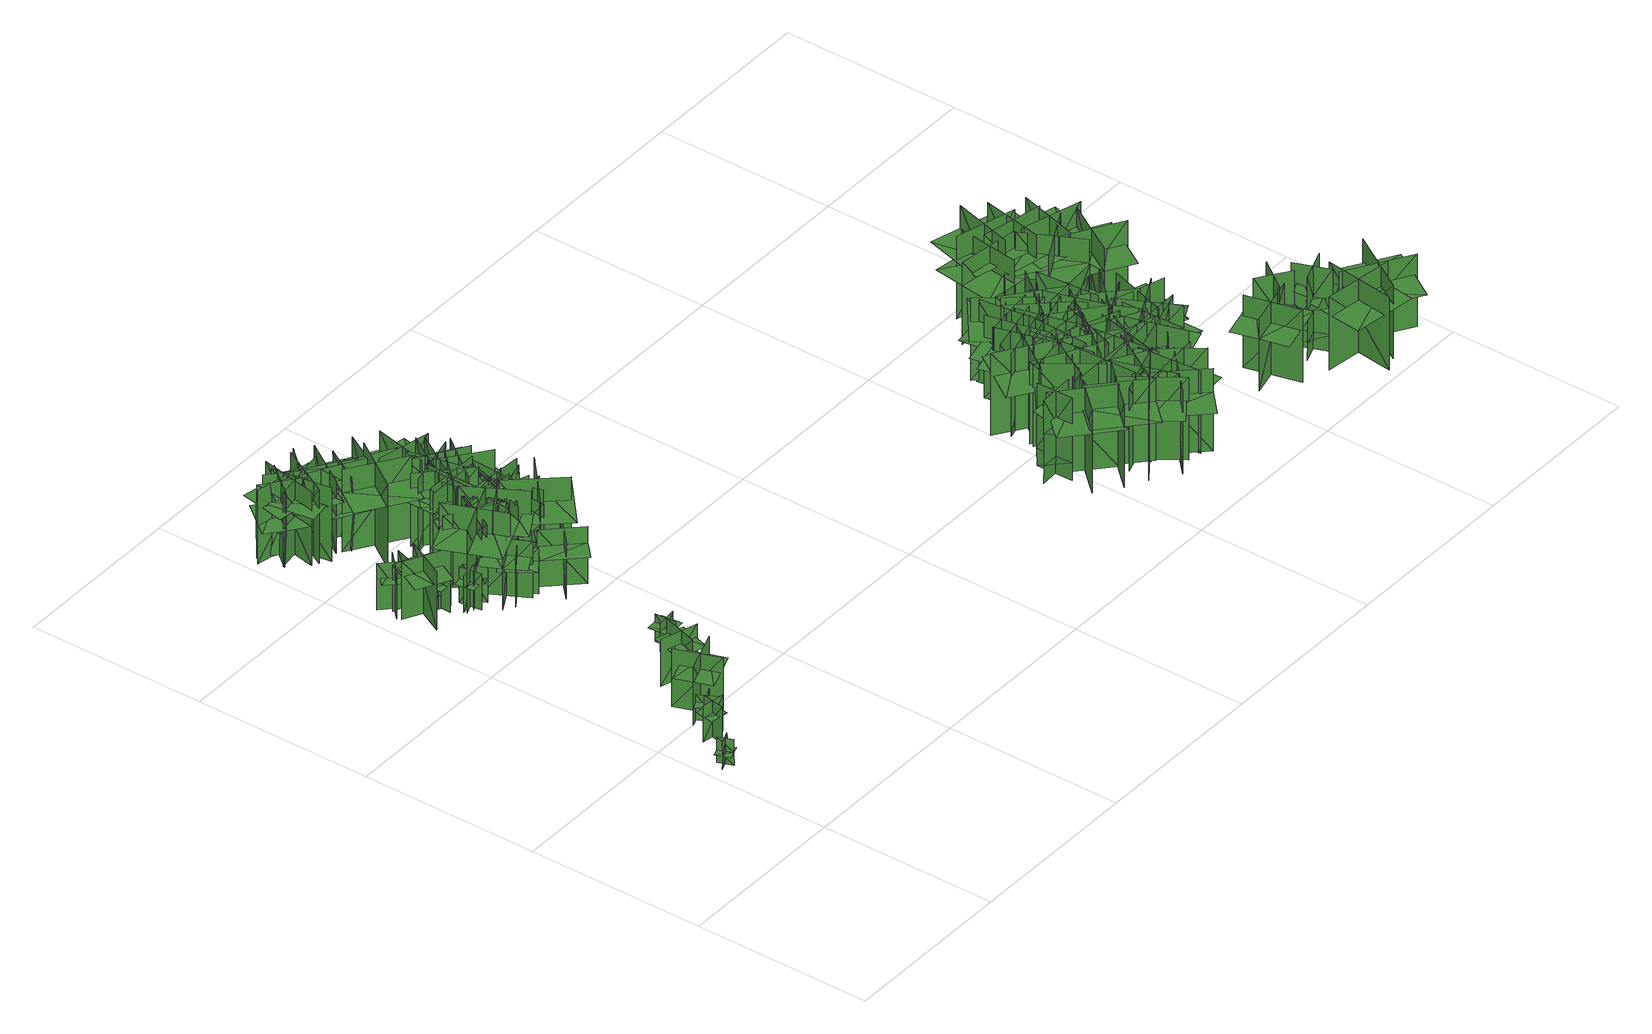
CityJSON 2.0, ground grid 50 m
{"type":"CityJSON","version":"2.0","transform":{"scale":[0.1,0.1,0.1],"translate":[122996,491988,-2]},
"CityObjects":{
"tree1":{"type":"SolitaryVegetationObject","geometry":[{"type":"MultiSurface","lod":"1","boundaries":[[[0,1,2]],[[0,2,3]],[[4,5,6]],[[4,6,7]],[[8,9,5]],[[8,5,4]],[[10,11,1]],[[10,1,0]],[[0,1,12]],[[0,12,13]],[[0,14,15]],[[0,15,1]]]}]},
"tree2":{"type":"SolitaryVegetationObject","geometry":[{"type":"MultiSurface","lod":"1","boundaries":[[[16,17,18]],[[16,18,19]],[[20,21,22]],[[20,22,23]],[[24,25,26]],[[24,26,27]],[[24,27,28]],[[24,28,29]]]}]},
"tree3":{"type":"SolitaryVegetationObject","geometry":[{"type":"MultiSurface","lod":"1","boundaries":[[[30,31,32]],[[30,32,33]],[[34,35,36]],[[34,36,37]],[[38,39,40]],[[38,40,41]],[[38,41,42]],[[38,42,43]]]}]},
"tree4":{"type":"SolitaryVegetationObject","geometry":[{"type":"MultiSurface","lod":"1","boundaries":[[[44,45,46]],[[44,46,47]],[[48,49,50]],[[48,50,51]],[[52,53,54]],[[52,54,55]],[[52,56,57]],[[52,57,53]]]}]},
"tree5":{"type":"SolitaryVegetationObject","geometry":[{"type":"MultiSurface","lod":"1","boundaries":[[[58,59,60]],[[58,60,61]],[[62,63,64]],[[62,64,65]],[[66,67,68]],[[66,68,69]],[[66,70,71]],[[66,71,67]]]}]},
"tree6":{"type":"SolitaryVegetationObject","geometry":[{"type":"MultiSurface","lod":"1","boundaries":[[[72,73,74]],[[72,74,75]],[[76,77,78]],[[76,78,79]],[[80,81,82]],[[80,82,83]],[[80,83,84]],[[80,84,85]]]}]},
"tree7":{"type":"SolitaryVegetationObject","geometry":[{"type":"MultiSurface","lod":"1","boundaries":[[[86,87,88]],[[86,88,89]],[[90,91,92]],[[90,92,93]],[[94,95,96]],[[94,96,97]],[[94,98,99]],[[94,99,95]]]}]},
"tree8":{"type":"SolitaryVegetationObject","geometry":[{"type":"MultiSurface","lod":"1","boundaries":[[[100,101,102]],[[100,102,103]],[[104,105,106]],[[104,106,107]],[[108,109,110]],[[108,110,111]],[[108,111,112]],[[108,112,113]]]}]},
"tree9":{"type":"SolitaryVegetationObject","geometry":[{"type":"MultiSurface","lod":"1","boundaries":[[[114,115,116]],[[114,116,117]],[[118,119,120]],[[118,120,121]],[[122,123,124]],[[122,124,125]],[[122,125,126]],[[122,126,127]]]}]},
"tree10":{"type":"SolitaryVegetationObject","geometry":[{"type":"MultiSurface","lod":"1","boundaries":[[[128,129,130]],[[128,130,131]],[[132,133,134]],[[132,134,135]],[[136,137,138]],[[136,138,139]],[[136,139,140]],[[136,140,141]]]}]},
"tree11":{"type":"SolitaryVegetationObject","geometry":[{"type":"MultiSurface","lod":"1","boundaries":[[[142,143,144]],[[142,144,145]],[[146,147,148]],[[146,148,149]],[[150,151,152]],[[150,152,153]],[[150,153,154]],[[150,154,155]]]}]},
"tree12":{"type":"SolitaryVegetationObject","geometry":[{"type":"MultiSurface","lod":"1","boundaries":[[[156,157,158]],[[156,158,159]],[[160,161,162]],[[160,162,163]],[[164,165,166]],[[164,166,167]],[[164,167,168]],[[164,168,169]]]}]},
"tree13":{"type":"SolitaryVegetationObject","geometry":[{"type":"MultiSurface","lod":"1","boundaries":[[[170,171,172]],[[170,172,173]],[[174,175,176]],[[174,176,177]],[[178,179,175]],[[178,175,174]],[[180,181,171]],[[180,171,170]],[[170,171,182]],[[170,182,183]],[[170,184,185]],[[170,185,171]]]}]},
"tree14":{"type":"SolitaryVegetationObject","geometry":[{"type":"MultiSurface","lod":"1","boundaries":[[[186,187,188]],[[186,188,189]],[[190,191,192]],[[190,192,193]],[[194,195,196]],[[194,196,197]],[[194,198,199]],[[194,199,195]]]}]},
"tree15":{"type":"SolitaryVegetationObject","geometry":[{"type":"MultiSurface","lod":"1","boundaries":[[[200,201,202]],[[200,202,203]],[[204,205,206]],[[204,206,207]],[[208,209,210]],[[208,210,211]],[[208,211,212]],[[208,212,213]]]}]},
"tree16":{"type":"SolitaryVegetationObject","geometry":[{"type":"MultiSurface","lod":"1","boundaries":[[[214,215,216]],[[214,216,217]],[[218,219,220]],[[218,220,221]],[[222,223,224]],[[222,224,225]],[[222,226,227]],[[222,227,223]]]}]},
"tree17":{"type":"SolitaryVegetationObject","geometry":[{"type":"MultiSurface","lod":"1","boundaries":[[[228,229,230]],[[228,230,231]],[[232,233,234]],[[232,234,235]],[[236,237,238]],[[236,238,239]],[[236,239,240]],[[236,240,241]]]}]},
"tree18":{"type":"SolitaryVegetationObject","geometry":[{"type":"MultiSurface","lod":"1","boundaries":[[[242,243,244]],[[242,244,245]],[[246,247,248]],[[246,248,249]],[[250,251,252]],[[250,252,253]],[[250,253,254]],[[250,254,255]]]}]},
"tree19":{"type":"SolitaryVegetationObject","geometry":[{"type":"MultiSurface","lod":"1","boundaries":[[[256,257,258]],[[256,258,259]],[[260,261,262]],[[260,262,263]],[[264,265,266]],[[264,266,267]],[[264,268,269]],[[264,269,265]]]}]},
"tree20":{"type":"SolitaryVegetationObject","geometry":[{"type":"MultiSurface","lod":"1","boundaries":[[[270,271,272]],[[270,272,273]],[[274,275,276]],[[274,276,277]],[[278,279,280]],[[278,280,281]],[[278,282,283]],[[278,283,279]]]}]},
"tree21":{"type":"SolitaryVegetationObject","geometry":[{"type":"MultiSurface","lod":"1","boundaries":[[[284,285,286]],[[284,286,287]],[[288,289,290]],[[288,290,291]],[[292,293,294]],[[292,294,295]],[[292,296,297]],[[292,297,293]]]}]},
"tree22":{"type":"SolitaryVegetationObject","geometry":[{"type":"MultiSurface","lod":"1","boundaries":[[[298,299,300]],[[298,300,301]],[[302,303,304]],[[302,304,305]],[[306,307,308]],[[306,308,309]],[[306,310,311]],[[306,311,307]]]}]},
"tree23":{"type":"SolitaryVegetationObject","geometry":[{"type":"MultiSurface","lod":"1","boundaries":[[[312,313,314]],[[312,314,315]],[[316,317,318]],[[316,318,319]],[[320,321,322]],[[320,322,323]],[[320,323,324]],[[320,324,325]]]}]},
"tree24":{"type":"SolitaryVegetationObject","geometry":[{"type":"MultiSurface","lod":"1","boundaries":[[[326,327,328]],[[326,328,329]],[[330,331,332]],[[330,332,333]],[[334,335,331]],[[334,331,330]],[[336,337,327]],[[336,327,326]],[[326,327,338]],[[326,338,339]],[[326,340,341]],[[326,341,327]]]}]},
"tree25":{"type":"SolitaryVegetationObject","geometry":[{"type":"MultiSurface","lod":"1","boundaries":[[[342,343,344]],[[342,344,345]],[[346,347,348]],[[346,348,349]],[[350,351,352]],[[350,352,353]],[[350,354,355]],[[350,355,351]]]}]},
"tree26":{"type":"SolitaryVegetationObject","geometry":[{"type":"MultiSurface","lod":"1","boundaries":[[[356,357,358]],[[356,358,359]],[[360,361,362]],[[360,362,363]],[[364,365,366]],[[364,366,367]],[[364,367,368]],[[364,368,369]]]}]},
"tree27":{"type":"SolitaryVegetationObject","geometry":[{"type":"MultiSurface","lod":"1","boundaries":[[[370,371,372]],[[370,372,373]],[[374,375,376]],[[374,376,377]],[[378,379,380]],[[378,380,381]],[[378,381,382]],[[378,382,383]]]}]},
"tree28":{"type":"SolitaryVegetationObject","geometry":[{"type":"MultiSurface","lod":"1","boundaries":[[[384,385,386]],[[384,386,387]],[[388,389,390]],[[388,390,391]],[[392,393,394]],[[392,394,395]],[[392,395,396]],[[392,396,397]]]}]},
"tree29":{"type":"SolitaryVegetationObject","geometry":[{"type":"MultiSurface","lod":"1","boundaries":[[[398,399,400]],[[398,400,401]],[[402,403,404]],[[402,404,405]],[[406,407,408]],[[406,408,409]],[[406,410,411]],[[406,411,407]]]}]},
"tree30":{"type":"SolitaryVegetationObject","geometry":[{"type":"MultiSurface","lod":"1","boundaries":[[[412,413,414]],[[412,414,415]],[[416,417,418]],[[416,418,419]],[[420,421,422]],[[420,422,423]],[[420,424,425]],[[420,425,421]]]}]},
"tree31":{"type":"SolitaryVegetationObject","geometry":[{"type":"MultiSurface","lod":"1","boundaries":[[[426,427,428]],[[426,428,429]],[[430,431,432]],[[430,432,433]],[[434,435,436]],[[434,436,437]],[[434,437,438]],[[434,438,439]]]}]},
"tree32":{"type":"SolitaryVegetationObject","geometry":[{"type":"MultiSurface","lod":"1","boundaries":[[[440,441,442]],[[440,442,443]],[[444,445,446]],[[444,446,447]],[[448,449,450]],[[448,450,451]],[[448,452,453]],[[448,453,449]]]}]},
"tree33":{"type":"SolitaryVegetationObject","geometry":[{"type":"MultiSurface","lod":"1","boundaries":[[[454,455,456]],[[454,456,457]],[[458,459,460]],[[458,460,461]],[[462,463,464]],[[462,464,465]],[[462,466,467]],[[462,467,463]]]}]},
"tree34":{"type":"SolitaryVegetationObject","geometry":[{"type":"MultiSurface","lod":"1","boundaries":[[[468,469,470]],[[468,470,471]],[[472,473,474]],[[472,474,475]],[[476,477,478]],[[476,478,479]],[[476,479,480]],[[476,480,481]]]}]},
"tree35":{"type":"SolitaryVegetationObject","geometry":[{"type":"MultiSurface","lod":"1","boundaries":[[[482,483,484]],[[482,484,485]],[[486,487,488]],[[486,488,489]],[[490,491,492]],[[490,492,493]],[[490,494,495]],[[490,495,491]]]}]},
"tree36":{"type":"SolitaryVegetationObject","geometry":[{"type":"MultiSurface","lod":"1","boundaries":[[[496,497,498]],[[496,498,499]],[[500,501,502]],[[500,502,503]],[[504,505,506]],[[504,506,507]],[[504,507,508]],[[504,508,509]]]}]},
"tree37":{"type":"SolitaryVegetationObject","geometry":[{"type":"MultiSurface","lod":"1","boundaries":[[[510,511,512]],[[510,512,513]],[[514,515,516]],[[514,516,517]],[[518,519,520]],[[518,520,521]],[[518,522,523]],[[518,523,519]]]}]},
"tree38":{"type":"SolitaryVegetationObject","geometry":[{"type":"MultiSurface","lod":"1","boundaries":[[[524,525,526]],[[524,526,527]],[[528,529,530]],[[528,530,531]],[[532,533,534]],[[532,534,535]],[[532,536,537]],[[532,537,533]]]}]},
"tree39":{"type":"SolitaryVegetationObject","geometry":[{"type":"MultiSurface","lod":"1","boundaries":[[[538,539,540]],[[538,540,541]],[[542,543,544]],[[542,544,545]],[[546,547,548]],[[546,548,549]],[[546,549,550]],[[546,550,551]]]}]},
"tree40":{"type":"SolitaryVegetationObject","geometry":[{"type":"MultiSurface","lod":"1","boundaries":[[[552,553,554]],[[552,554,555]],[[556,557,558]],[[556,558,559]],[[560,561,562]],[[560,562,563]],[[560,564,565]],[[560,565,561]]]}]},
"tree41":{"type":"SolitaryVegetationObject","geometry":[{"type":"MultiSurface","lod":"1","boundaries":[[[566,567,568]],[[566,568,569]],[[570,571,572]],[[570,572,573]],[[574,575,576]],[[574,576,577]],[[574,577,578]],[[574,578,579]]]}]},
"tree42":{"type":"SolitaryVegetationObject","geometry":[{"type":"MultiSurface","lod":"1","boundaries":[[[580,581,582]],[[580,582,583]],[[584,585,586]],[[584,586,587]],[[588,589,590]],[[588,590,591]],[[588,592,593]],[[588,593,589]]]}]},
"tree43":{"type":"SolitaryVegetationObject","geometry":[{"type":"MultiSurface","lod":"1","boundaries":[[[594,595,596]],[[594,596,597]],[[598,599,600]],[[598,600,601]],[[602,603,604]],[[602,604,605]],[[602,606,607]],[[602,607,603]]]}]},
"tree44":{"type":"SolitaryVegetationObject","geometry":[{"type":"MultiSurface","lod":"1","boundaries":[[[608,609,610]],[[608,610,611]],[[612,613,614]],[[612,614,615]],[[616,617,618]],[[616,618,619]],[[616,619,620]],[[616,620,621]]]}]},
"tree45":{"type":"SolitaryVegetationObject","geometry":[{"type":"MultiSurface","lod":"1","boundaries":[[[622,623,624]],[[622,624,625]],[[626,627,628]],[[626,628,629]],[[630,631,632]],[[630,632,633]],[[630,634,635]],[[630,635,631]]]}]},
"tree46":{"type":"SolitaryVegetationObject","geometry":[{"type":"MultiSurface","lod":"1","boundaries":[[[636,637,638]],[[636,638,639]],[[640,641,642]],[[640,642,643]],[[644,645,641]],[[644,641,640]],[[646,647,637]],[[646,637,636]],[[648,649,650]],[[648,650,651]],[[652,653,654]],[[652,654,655]]]}]},
"tree47":{"type":"SolitaryVegetationObject","geometry":[{"type":"MultiSurface","lod":"1","boundaries":[[[656,657,658]],[[656,658,659]],[[660,661,662]],[[660,662,663]],[[664,665,666]],[[664,666,667]],[[664,667,668]],[[664,668,669]]]}]},
"tree48":{"type":"SolitaryVegetationObject","geometry":[{"type":"MultiSurface","lod":"1","boundaries":[[[670,671,672]],[[670,672,673]],[[674,675,676]],[[674,676,677]],[[678,679,680]],[[678,680,681]],[[678,681,682]],[[678,682,683]]]}]},
"tree49":{"type":"SolitaryVegetationObject","geometry":[{"type":"MultiSurface","lod":"1","boundaries":[[[684,685,686]],[[684,686,687]],[[688,689,690]],[[688,690,691]],[[692,693,694]],[[692,694,695]],[[692,695,696]],[[692,696,697]]]}]},
"tree50":{"type":"SolitaryVegetationObject","geometry":[{"type":"MultiSurface","lod":"1","boundaries":[[[698,699,700]],[[698,700,701]],[[702,703,704]],[[702,704,705]],[[706,707,708]],[[706,708,709]],[[706,709,710]],[[706,710,711]]]}]},
"tree51":{"type":"SolitaryVegetationObject","geometry":[{"type":"MultiSurface","lod":"1","boundaries":[[[712,713,714]],[[712,714,715]],[[716,717,718]],[[716,718,719]],[[720,721,722]],[[720,722,723]],[[720,723,724]],[[720,724,725]]]}]},
"tree52":{"type":"SolitaryVegetationObject","geometry":[{"type":"MultiSurface","lod":"1","boundaries":[[[726,727,728]],[[726,728,729]],[[730,731,732]],[[730,732,733]],[[734,735,736]],[[734,736,737]],[[734,737,738]],[[734,738,739]]]}]},
"tree53":{"type":"SolitaryVegetationObject","geometry":[{"type":"MultiSurface","lod":"1","boundaries":[[[740,741,742]],[[740,742,743]],[[744,745,746]],[[744,746,747]],[[748,749,750]],[[748,750,751]],[[748,751,752]],[[748,752,753]]]}]},
"tree54":{"type":"SolitaryVegetationObject","geometry":[{"type":"MultiSurface","lod":"1","boundaries":[[[754,755,756]],[[754,756,757]],[[758,759,760]],[[758,760,761]],[[762,763,764]],[[762,764,765]],[[762,765,766]],[[762,766,767]]]}]},
"tree55":{"type":"SolitaryVegetationObject","geometry":[{"type":"MultiSurface","lod":"1","boundaries":[[[768,769,770]],[[768,770,771]],[[772,773,774]],[[772,774,775]],[[776,777,778]],[[776,778,779]],[[776,779,780]],[[776,780,781]]]}]},
"tree56":{"type":"SolitaryVegetationObject","geometry":[{"type":"MultiSurface","lod":"1","boundaries":[[[782,783,784]],[[782,784,785]],[[786,787,788]],[[786,788,789]],[[790,791,792]],[[790,792,793]],[[790,793,794]],[[790,794,795]]]}]},
"tree57":{"type":"SolitaryVegetationObject","geometry":[{"type":"MultiSurface","lod":"1","boundaries":[[[796,797,798]],[[796,798,799]],[[800,801,802]],[[800,802,803]],[[804,805,806]],[[804,806,807]],[[804,807,808]],[[804,808,809]]]}]},
"tree58":{"type":"SolitaryVegetationObject","geometry":[{"type":"MultiSurface","lod":"1","boundaries":[[[810,811,812]],[[810,812,813]],[[814,815,816]],[[814,816,817]],[[818,819,820]],[[818,820,821]],[[818,821,822]],[[818,822,823]]]}]},
"tree59":{"type":"SolitaryVegetationObject","geometry":[{"type":"MultiSurface","lod":"1","boundaries":[[[824,825,826]],[[824,826,827]],[[828,829,830]],[[828,830,831]],[[832,833,834]],[[832,834,835]],[[832,835,836]],[[832,836,837]]]}]},
"tree60":{"type":"SolitaryVegetationObject","geometry":[{"type":"MultiSurface","lod":"1","boundaries":[[[838,839,840]],[[838,840,841]],[[842,843,844]],[[842,844,845]],[[846,847,848]],[[846,848,849]],[[846,849,850]],[[846,850,851]]]}]},
"tree61":{"type":"SolitaryVegetationObject","geometry":[{"type":"MultiSurface","lod":"1","boundaries":[[[852,853,854]],[[852,854,855]],[[856,857,858]],[[856,858,859]],[[860,861,862]],[[860,862,863]],[[860,863,864]],[[860,864,865]]]}]},
"tree62":{"type":"SolitaryVegetationObject","geometry":[{"type":"MultiSurface","lod":"1","boundaries":[[[866,867,868]],[[866,868,869]],[[870,871,872]],[[870,872,873]],[[874,875,876]],[[874,876,877]],[[874,877,878]],[[874,878,879]]]}]},
"tree63":{"type":"SolitaryVegetationObject","geometry":[{"type":"MultiSurface","lod":"1","boundaries":[[[880,881,882]],[[880,882,883]],[[884,885,886]],[[884,886,887]],[[888,889,890]],[[888,890,891]],[[888,891,892]],[[888,892,893]]]}]},
"tree64":{"type":"SolitaryVegetationObject","geometry":[{"type":"MultiSurface","lod":"1","boundaries":[[[894,895,896]],[[894,896,897]],[[898,899,900]],[[898,900,901]],[[902,903,904]],[[902,904,905]],[[902,905,906]],[[902,906,907]]]}]},
"tree65":{"type":"SolitaryVegetationObject","geometry":[{"type":"MultiSurface","lod":"1","boundaries":[[[908,909,910]],[[908,910,911]],[[912,913,914]],[[912,914,915]],[[916,917,918]],[[916,918,919]],[[916,919,920]],[[916,920,921]]]}]},
"tree66":{"type":"SolitaryVegetationObject","geometry":[{"type":"MultiSurface","lod":"1","boundaries":[[[922,923,924]],[[922,924,925]],[[926,927,928]],[[926,928,929]],[[930,931,932]],[[930,932,933]],[[930,933,934]],[[930,934,935]]]}]},
"tree67":{"type":"SolitaryVegetationObject","geometry":[{"type":"MultiSurface","lod":"1","boundaries":[[[936,937,938]],[[936,938,939]],[[940,941,942]],[[940,942,943]],[[944,945,946]],[[944,946,947]],[[944,947,948]],[[944,948,949]]]}]},
"tree68":{"type":"SolitaryVegetationObject","geometry":[{"type":"MultiSurface","lod":"1","boundaries":[[[950,951,952]],[[950,952,953]],[[954,955,956]],[[954,956,957]],[[958,959,960]],[[958,960,961]],[[958,961,962]],[[958,962,963]]]}]},
"tree69":{"type":"SolitaryVegetationObject","geometry":[{"type":"MultiSurface","lod":"1","boundaries":[[[964,965,966]],[[964,966,967]],[[968,969,970]],[[968,970,971]],[[972,973,974]],[[972,974,975]],[[972,975,976]],[[972,976,977]]]}]},
"tree70":{"type":"SolitaryVegetationObject","geometry":[{"type":"MultiSurface","lod":"1","boundaries":[[[978,979,980]],[[978,980,981]],[[982,983,984]],[[982,984,985]],[[986,987,988]],[[986,988,989]],[[986,989,990]],[[986,990,991]]]}]},
"tree71":{"type":"SolitaryVegetationObject","geometry":[{"type":"MultiSurface","lod":"1","boundaries":[[[992,993,994]],[[992,994,995]],[[996,997,998]],[[996,998,999]],[[1000,1001,1002]],[[1000,1002,1003]],[[1000,1003,1004]],[[1000,1004,1005]]]}]},
"tree72":{"type":"SolitaryVegetationObject","geometry":[{"type":"MultiSurface","lod":"1","boundaries":[[[1006,1007,1008]],[[1006,1008,1009]],[[1010,1011,1012]],[[1010,1012,1013]],[[1014,1015,1016]],[[1014,1016,1017]],[[1014,1017,1018]],[[1014,1018,1019]]]}]},
"tree73":{"type":"SolitaryVegetationObject","geometry":[{"type":"MultiSurface","lod":"1","boundaries":[[[1020,1021,1022]],[[1020,1022,1023]],[[1024,1025,1026]],[[1024,1026,1027]],[[1028,1029,1030]],[[1028,1030,1031]],[[1028,1031,1032]],[[1028,1032,1033]]]}]},
"tree74":{"type":"SolitaryVegetationObject","geometry":[{"type":"MultiSurface","lod":"1","boundaries":[[[1034,1035,1036]],[[1034,1036,1037]],[[1038,1039,1040]],[[1038,1040,1041]],[[1042,1043,1044]],[[1042,1044,1045]],[[1042,1045,1046]],[[1042,1046,1047]]]}]},
"tree75":{"type":"SolitaryVegetationObject","geometry":[{"type":"MultiSurface","lod":"1","boundaries":[[[1048,1049,1050]],[[1048,1050,1051]],[[1052,1053,1054]],[[1052,1054,1055]],[[1056,1057,1058]],[[1056,1058,1059]],[[1056,1059,1060]],[[1056,1060,1061]]]}]},
"tree76":{"type":"SolitaryVegetationObject","geometry":[{"type":"MultiSurface","lod":"1","boundaries":[[[1062,1063,1064]],[[1062,1064,1065]],[[1066,1067,1068]],[[1066,1068,1069]],[[1070,1071,1072]],[[1070,1072,1073]],[[1070,1073,1074]],[[1070,1074,1075]]]}]},
"tree77":{"type":"SolitaryVegetationObject","geometry":[{"type":"MultiSurface","lod":"1","boundaries":[[[1076,1077,1078]],[[1076,1078,1079]],[[1080,1081,1082]],[[1080,1082,1083]],[[1084,1085,1086]],[[1084,1086,1087]],[[1084,1087,1088]],[[1084,1088,1089]]]}]},
"tree78":{"type":"SolitaryVegetationObject","geometry":[{"type":"MultiSurface","lod":"1","boundaries":[[[1090,1091,1092]],[[1090,1092,1093]],[[1094,1095,1096]],[[1094,1096,1097]],[[1098,1099,1100]],[[1098,1100,1101]],[[1098,1101,1102]],[[1098,1102,1103]]]}]},
"tree79":{"type":"SolitaryVegetationObject","geometry":[{"type":"MultiSurface","lod":"1","boundaries":[[[1104,1105,1106]],[[1104,1106,1107]],[[1108,1109,1110]],[[1108,1110,1111]],[[1112,1113,1114]],[[1112,1114,1115]],[[1112,1115,1116]],[[1112,1116,1117]]]}]},
"tree80":{"type":"SolitaryVegetationObject","geometry":[{"type":"MultiSurface","lod":"1","boundaries":[[[1118,1119,1120]],[[1118,1120,1121]],[[1122,1123,1124]],[[1122,1124,1125]],[[1126,1127,1128]],[[1126,1128,1129]],[[1126,1129,1130]],[[1126,1130,1131]]]}]},
"tree81":{"type":"SolitaryVegetationObject","geometry":[{"type":"MultiSurface","lod":"1","boundaries":[[[1132,1133,1134]],[[1132,1134,1135]],[[1136,1137,1138]],[[1136,1138,1139]],[[1140,1141,1142]],[[1140,1142,1143]],[[1140,1143,1144]],[[1140,1144,1145]]]}]},
"tree82":{"type":"SolitaryVegetationObject","geometry":[{"type":"MultiSurface","lod":"1","boundaries":[[[1146,1147,1148]],[[1146,1148,1149]],[[1150,1151,1152]],[[1150,1152,1153]],[[1154,1155,1156]],[[1154,1156,1157]],[[1154,1157,1158]],[[1154,1158,1159]]]}]},
"tree83":{"type":"SolitaryVegetationObject","geometry":[{"type":"MultiSurface","lod":"1","boundaries":[[[1160,1161,1162]],[[1160,1162,1163]],[[1164,1165,1166]],[[1164,1166,1167]],[[1168,1169,1170]],[[1168,1170,1171]],[[1168,1171,1172]],[[1168,1172,1173]]]}]},
"tree84":{"type":"SolitaryVegetationObject","geometry":[{"type":"MultiSurface","lod":"1","boundaries":[[[1174,1175,1176]],[[1174,1176,1177]],[[1178,1179,1180]],[[1178,1180,1181]],[[1182,1183,1184]],[[1182,1184,1185]],[[1182,1185,1186]],[[1182,1186,1187]]]}]},
"tree85":{"type":"SolitaryVegetationObject","geometry":[{"type":"MultiSurface","lod":"1","boundaries":[[[1188,1189,1190]],[[1188,1190,1191]],[[1192,1193,1194]],[[1192,1194,1195]],[[1196,1197,1198]],[[1196,1198,1199]],[[1196,1199,1200]],[[1196,1200,1201]]]}]},
"tree86":{"type":"SolitaryVegetationObject","geometry":[{"type":"MultiSurface","lod":"1","boundaries":[[[1202,1203,1204]],[[1202,1204,1205]],[[1206,1207,1208]],[[1206,1208,1209]],[[1210,1211,1212]],[[1210,1212,1213]],[[1210,1213,1214]],[[1210,1214,1215]]]}]},
"tree87":{"type":"SolitaryVegetationObject","geometry":[{"type":"MultiSurface","lod":"1","boundaries":[[[1216,1217,1218]],[[1216,1218,1219]],[[1220,1221,1222]],[[1220,1222,1223]],[[1224,1225,1221]],[[1224,1221,1220]],[[1226,1227,1217]],[[1226,1217,1216]],[[1228,1229,1230]],[[1228,1230,1231]],[[1232,1233,1234]],[[1232,1234,1235]]]}]},
"tree88":{"type":"SolitaryVegetationObject","geometry":[{"type":"MultiSurface","lod":"1","boundaries":[[[1236,1237,1238]],[[1236,1238,1239]],[[1240,1241,1242]],[[1240,1242,1243]],[[1244,1245,1246]],[[1244,1246,1247]],[[1244,1247,1248]],[[1244,1248,1249]]]}]},
"tree89":{"type":"SolitaryVegetationObject","geometry":[{"type":"MultiSurface","lod":"1","boundaries":[[[1250,1251,1252]],[[1250,1252,1253]],[[1254,1255,1256]],[[1254,1256,1257]],[[1258,1259,1260]],[[1258,1260,1261]],[[1258,1261,1262]],[[1258,1262,1263]]]}]},
"tree90":{"type":"SolitaryVegetationObject","geometry":[{"type":"MultiSurface","lod":"1","boundaries":[[[1264,1265,1266]],[[1264,1266,1267]],[[1268,1269,1270]],[[1268,1270,1271]],[[1272,1273,1274]],[[1272,1274,1275]],[[1272,1275,1276]],[[1272,1276,1277]]]}]},
"tree91":{"type":"SolitaryVegetationObject","geometry":[{"type":"MultiSurface","lod":"1","boundaries":[[[1278,1279,1280]],[[1278,1280,1281]],[[1282,1283,1284]],[[1282,1284,1285]],[[1286,1287,1283]],[[1286,1283,1282]],[[1288,1289,1279]],[[1288,1279,1278]],[[1290,1291,1292]],[[1290,1292,1293]],[[1294,1295,1296]],[[1294,1296,1297]]]}]},
"tree92":{"type":"SolitaryVegetationObject","geometry":[{"type":"MultiSurface","lod":"1","boundaries":[[[1298,1299,1300]],[[1298,1300,1301]],[[1302,1303,1304]],[[1302,1304,1305]],[[1306,1307,1308]],[[1306,1308,1309]],[[1306,1309,1310]],[[1306,1310,1311]]]}]},
"tree93":{"type":"SolitaryVegetationObject","geometry":[{"type":"MultiSurface","lod":"1","boundaries":[[[1312,1313,1314]],[[1312,1314,1315]],[[1316,1317,1318]],[[1316,1318,1319]],[[1320,1321,1322]],[[1320,1322,1323]],[[1320,1323,1324]],[[1320,1324,1325]]]}]}
},
"vertices":[
[60,317,49],[44,356,49],[24,348,49],[39,309,49],[32,328,49],[72,343,49],[71,346,88],[31,330,88],[31,330,10],[71,346,10],[61,317,10],[46,357,10],[44,356,88],[60,317,88],[80,324,49],[64,364,49],
[127,457,9],[117,395,9],[117,395,117],[127,457,117],[93,433,9],[93,433,117],[156,423,117],[156,423,9],[95,432,82],[91,406,82],[142,398,82],[146,425,82],[150,451,82],[99,458,82],
[143,464,9],[191,490,9],[191,490,86],[143,464,86],[178,453,9],[152,501,9],[152,501,86],[178,453,86],[178,453,64],[202,466,64],[176,515,64],[152,501,64],[127,488,64],[154,440,64],
[259,541,5],[137,497,5],[137,497,178],[259,541,178],[166,584,5],[210,462,5],[210,462,178],[166,584,178],[249,537,133],[137,497,133],[154,449,133],[266,489,133],[232,585,133],[120,546,133],
[286,689,8],[254,588,8],[254,588,149],[286,689,149],[211,650,8],[313,618,8],[313,618,149],[211,650,149],[283,680,112],[254,588,112],[294,575,112],[323,668,112],[243,693,112],[214,600,112],
[101,1321,10],[44,1378,10],[44,1378,149],[101,1321,149],[101,1375,10],[101,1375,149],[44,1318,149],[44,1318,10],[99,1373,104],[75,1397,104],[29,1351,104],[53,1327,104],[77,1303,104],[123,1349,104],
[69,1217,7],[129,1332,7],[129,1332,180],[69,1217,180],[167,1249,7],[52,1309,7],[52,1309,180],[167,1249,180],[74,1227,135],[129,1332,135],[84,1356,135],[29,1251,135],[119,1203,135],[175,1309,135],
[90,1293,10],[117,1369,10],[117,1369,149],[90,1293,149],[138,1316,10],[138,1316,149],[62,1343,149],[62,1343,10],[136,1317,104],[147,1349,104],[86,1371,104],[74,1339,104],[63,1307,104],[124,1285,104],
[145,1293,11],[141,1230,11],[141,1230,119],[145,1293,119],[114,1265,11],[114,1265,119],[177,1261,119],[177,1261,11],[116,1265,84],[115,1239,84],[165,1236,84],[167,1262,84],[169,1288,84],[118,1292,84],
[186,1238,11],[195,1176,11],[195,1176,119],[186,1238,119],[161,1205,11],[161,1205,119],[223,1213,119],[223,1213,11],[163,1205,84],[167,1179,84],[217,1186,84],[213,1212,84],[209,1238,84],[159,1231,84],
[320,735,10],[379,741,10],[379,741,92],[320,735,92],[350,710,10],[345,769,10],[345,769,92],[350,710,92],[350,710,69],[380,713,69],[374,772,69],[345,769,69],[315,766,69],[321,707,69],
[227,1182,11],[197,1237,11],[197,1237,119],[227,1182,119],[239,1223,11],[239,1223,119],[184,1192,119],[184,1192,11],[237,1221,84],[224,1245,84],[180,1220,84],[192,1197,84],[205,1174,84],[250,1198,84],
[124,1746,120],[49,1653,120],[98,1615,121],[172,1707,121],[134,1664,120],[42,1739,120],[37,1733,229],[130,1659,229],[130,1659,11],[37,1733,11],[120,1749,11],[46,1656,11],[49,1653,229],[124,1746,229],[77,1784,121],[3,1691,121],
[23,1720,7],[185,1689,7],[185,1689,226],[23,1720,226],[97,1613,7],[128,1775,7],[128,1775,226],[97,1613,226],[37,1718,169],[185,1689,169],[198,1753,169],[49,1782,169],[24,1654,169],[173,1625,169],
[287,1160,6],[219,1323,6],[219,1323,252],[287,1160,252],[332,1269,6],[169,1200,6],[169,1200,252],[332,1269,252],[332,1269,183],[298,1350,183],[135,1282,183],[169,1200,183],[203,1119,183],[367,1187,183],
[137,1583,8],[112,1747,8],[112,1747,228],[137,1583,228],[214,1689,8],[50,1664,8],[50,1664,228],[214,1689,228],[135,1597,171],[112,1747,171],[48,1737,171],[70,1587,171],[200,1607,171],[177,1756,171],
[253,1217,8],[310,1110,8],[310,1110,177],[253,1217,177],[229,1139,8],[336,1197,8],[336,1197,177],[229,1139,177],[229,1139,130],[258,1086,130],[365,1143,130],[336,1197,130],[307,1250,130],[200,1193,130],
[338,1177,9],[256,1120,9],[256,1120,147],[338,1177,147],[273,1189,9],[330,1107,9],[330,1107,147],[273,1189,147],[273,1189,109],[232,1160,109],[289,1078,109],[330,1107,109],[370,1135,109],[313,1217,109],
[192,1748,8],[113,1603,8],[113,1603,227],[192,1748,227],[67,1711,8],[212,1631,8],[212,1631,227],[67,1711,227],[186,1735,170],[113,1603,170],[170,1571,170],[243,1704,170],[128,1767,170],[55,1634,170],
[350,1218,5],[209,1305,5],[209,1305,225],[350,1218,225],[319,1345,5],[232,1204,5],[232,1204,225],[319,1345,225],[338,1225,168],[209,1305,168],[175,1249,168],[303,1169,168],[372,1281,168],[244,1360,168],
[210,1755,6],[99,1633,6],[99,1633,226],[210,1755,226],[80,1748,6],[202,1637,6],[202,1637,226],[80,1748,226],[201,1745,169],[99,1633,169],[147,1589,169],[249,1701,169],[152,1789,169],[50,1677,169],
[365,1224,5],[218,1300,5],[218,1300,224],[365,1224,224],[324,1348,5],[248,1201,5],[248,1201,224],[324,1348,224],[352,1230,168],[218,1300,168],[188,1242,168],[322,1172,168],[382,1288,168],[248,1358,168],
[149,1696,7],[279,1612,7],[279,1612,222],[149,1696,222],[170,1595,7],[254,1725,7],[254,1725,222],[170,1595,222],[170,1595,162],[235,1553,162],[319,1683,162],[254,1725,162],[189,1768,162],[105,1637,162],
[282,1587,120],[179,1647,120],[148,1594,120],[251,1534,120],[203,1565,120],[262,1667,120],[256,1671,229],[196,1568,229],[196,1568,11],[256,1671,11],[284,1592,11],[181,1651,11],[179,1647,229],[282,1587,229],[312,1639,120],[209,1699,120],
[320,1389,4],[344,1225,4],[344,1225,224],[320,1389,224],[243,1283,4],[406,1308,4],[406,1308,224],[243,1283,224],[322,1375,167],[344,1225,167],[409,1235,167],[386,1384,167],[257,1365,167],[280,1215,167],
[390,1175,5],[300,1327,5],[300,1327,251],[390,1175,251],[420,1289,5],[268,1199,5],[268,1199,251],[420,1289,251],[420,1289,182],[375,1365,182],[223,1275,182],[268,1199,182],[313,1123,182],[465,1213,182],
[300,1610,7],[200,1463,7],[200,1463,253],[300,1610,253],[184,1588,7],[330,1489,7],[330,1489,253],[184,1588,253],[184,1588,184],[134,1515,184],[281,1415,184],[330,1489,184],[380,1562,184],[234,1661,184],
[356,1044,7],[444,1128,7],[444,1128,177],[356,1044,177],[437,1041,7],[353,1129,7],[353,1129,177],[437,1041,177],[437,1041,129],[481,1084,129],[397,1171,129],[353,1129,129],[309,1087,129],[393,999,129],
[428,1261,4],[263,1277,4],[263,1277,224],[428,1261,224],[344,1362,4],[328,1197,4],[328,1197,224],[344,1362,224],[414,1263,167],[263,1277,167],[257,1212,167],[407,1197,167],[420,1328,167],[269,1342,167],
[442,1282,4],[277,1288,4],[277,1288,223],[442,1282,223],[353,1377,4],[347,1212,4],[347,1212,223],[353,1377,223],[428,1283,167],[277,1288,167],[275,1223,167],[426,1218,167],[431,1348,167],[279,1353,167],
[340,1448,11],[339,1293,11],[339,1293,226],[340,1448,226],[266,1376,11],[421,1375,11],[421,1375,226],[266,1376,226],[266,1376,166],[266,1298,166],[421,1298,166],[421,1375,166],[421,1453,166],[266,1453,166],
[349,1183,4],[404,1339,4],[404,1339,223],[349,1183,223],[467,1240,4],[311,1295,4],[311,1295,223],[467,1240,223],[354,1196,166],[404,1339,166],[343,1360,166],[292,1218,166],[416,1174,166],[466,1317,166],
[347,1297,11],[348,1462,11],[348,1462,230],[347,1297,230],[439,1389,11],[274,1391,11],[274,1391,230],[439,1389,230],[347,1311,173],[348,1462,173],[283,1463,173],[281,1312,173],[412,1310,173],[413,1462,173],
[407,1298,5],[399,1144,5],[399,1144,220],[407,1298,220],[330,1230,5],[484,1222,5],[484,1222,220],[330,1230,220],[330,1230,160],[326,1152,160],[480,1145,160],[484,1222,160],[488,1299,160],[333,1307,160],
[306,1316,4],[463,1266,4],[463,1266,223],[306,1316,223],[367,1200,4],[417,1358,4],[417,1358,223],[367,1200,223],[319,1312,166],[463,1266,166],[483,1328,166],[339,1374,166],[299,1249,166],[444,1204,166],
[234,1637,6],[369,1562,6],[369,1562,221],[234,1637,221],[261,1538,6],[337,1673,6],[337,1673,221],[261,1538,221],[261,1538,161],[329,1500,161],[404,1635,161],[337,1673,161],[269,1711,161],[194,1576,161],
[298,1467,9],[416,1352,9],[416,1352,228],[298,1467,228],[300,1336,9],[416,1455,9],[416,1455,228],[300,1336,228],[308,1457,171],[416,1352,171],[462,1399,171],[353,1504,171],[262,1410,171],[371,1305,171],
[326,1239,3],[485,1285,3],[485,1285,223],[326,1239,223],[441,1177,3],[395,1336,3],[395,1336,223],[441,1177,223],[340,1243,166],[485,1285,166],[467,1348,166],[321,1306,166],[358,1180,166],[503,1222,166],
[495,1134,4],[377,1266,4],[377,1266,250],[495,1134,250],[503,1251,4],[371,1133,4],[371,1133,250],[503,1251,250],[503,1251,181],[444,1317,181],[312,1199,181],[371,1133,181],[430,1067,181],[562,1185,181],
[292,1440,6],[453,1479,6],[453,1479,225],[292,1440,225],[404,1373,6],[366,1534,6],[366,1534,225],[404,1373,225],[306,1444,169],[453,1479,169],[438,1542,169],[291,1507,169],[321,1380,169],[468,1415,169],
[430,1239,4],[440,1394,4],[440,1394,220],[430,1239,220],[508,1307,4],[354,1317,4],[354,1317,220],[508,1307,220],[508,1307,159],[513,1384,159],[359,1394,159],[354,1317,159],[348,1239,159],[503,1229,159],
[332,1407,6],[421,1546,6],[421,1546,225],[332,1407,225],[459,1436,6],[320,1525,6],[320,1525,225],[459,1436,225],[339,1419,168],[421,1546,168],[366,1581,168],[284,1454,168],[394,1383,168],[476,1511,168],
[351,1392,5],[439,1532,5],[439,1532,224],[351,1392,224],[478,1422,5],[338,1510,5],[338,1510,224],[478,1422,224],[358,1404,167],[439,1532,167],[383,1567,167],[303,1439,167],[413,1369,167],[494,1497,167],
[309,1571,5],[460,1538,5],[460,1538,220],[309,1571,220],[364,1484,5],[397,1635,5],[397,1635,220],[364,1484,220],[364,1484,160],[439,1467,160],[473,1619,160],[397,1635,160],[321,1652,160],[288,1501,160],
[372,1350,4],[472,1481,4],[472,1481,223],[372,1350,223],[501,1368,4],[370,1468,4],[370,1468,223],[501,1368,223],[381,1361,167],[472,1481,167],[420,1521,167],[329,1400,167],[433,1321,167],[524,1441,167],
[1516,409,65],[1412,406,65],[1412,407,259],[1516,411,259],[1459,463,65],[1462,359,65],[1463,359,259],[1460,463,259],[1460,463,13],[1463,359,13],[1516,411,13],[1412,407,13],[1516,410,160],[1412,407,160],[1414,354,178],[1517,357,178],[1426,407,190],[1504,410,190],[1502,450,201],[1425,447,201],
[1583,310,5],[1452,429,5],[1452,429,251],[1583,310,251],[1578,428,5],[1459,297,5],[1459,297,251],[1578,428,251],[1578,428,182],[1512,487,182],[1394,356,182],[1459,297,182],[1525,237,182],[1644,369,182],
[1640,377,9],[1520,246,9],[1520,246,255],[1640,377,255],[1522,372,9],[1652,252,9],[1652,252,255],[1522,372,255],[1522,372,186],[1462,307,186],[1593,187,186],[1652,252,186],[1712,318,186],[1582,437,186],
[1631,383,6],[1522,522,6],[1522,522,252],[1631,383,252],[1646,500,6],[1507,391,6],[1507,391,252],[1646,500,252],[1646,500,183],[1591,570,183],[1452,460,183],[1507,391,183],[1561,321,183],[1701,431,183],
[1602,336,4],[1706,193,4],[1706,193,251],[1602,336,251],[1582,220,4],[1726,324,4],[1726,324,251],[1582,220,251],[1582,220,182],[1634,148,182],[1778,252,182],[1726,324,182],[1674,395,182],[1531,291,182],
[1643,530,6],[1496,629,6],[1496,629,252],[1643,530,252],[1621,646,6],[1522,499,6],[1522,499,252],[1621,646,252],[1621,646,183],[1548,695,183],[1449,548,183],[1522,499,183],[1596,450,183],[1695,597,183],
[1679,448,6],[1525,534,6],[1525,534,252],[1679,448,252],[1648,561,6],[1561,407,6],[1561,407,252],[1648,561,252],[1648,561,183],[1571,605,183],[1484,450,183],[1561,407,183],[1639,364,183],[1725,518,183],
[1723,400,6],[1546,398,6],[1546,398,252],[1723,400,252],[1639,483,6],[1642,306,6],[1642,306,252],[1639,483,252],[1639,483,183],[1551,482,183],[1553,305,183],[1642,306,183],[1730,307,183],[1728,484,183],
[1752,338,4],[1585,280,4],[1585,280,250],[1752,338,250],[1646,390,4],[1704,223,4],[1704,223,250],[1646,390,250],[1646,390,181],[1562,361,181],[1621,194,181],[1704,223,181],[1788,252,181],[1729,419,181],
[1654,172,3],[1782,295,3],[1782,295,249],[1654,172,249],[1771,169,3],[1649,297,3],[1649,297,249],[1771,169,249],[1771,169,180],[1835,230,180],[1713,358,180],[1649,297,180],[1585,236,180],[1707,108,180],
[1718,537,5],[1542,515,5],[1542,515,251],[1718,537,251],[1625,610,5],[1648,434,5],[1648,434,251],[1625,610,251],[1625,610,182],[1538,599,182],[1560,423,182],[1648,434,182],[1735,445,182],[1713,621,182],
[1586,691,4],[1631,520,4],[1631,520,250],[1586,691,250],[1526,590,4],[1697,635,4],[1697,635,250],[1526,590,250],[1526,590,181],[1549,504,181],[1720,550,181],[1697,635,181],[1674,721,181],[1503,675,181],
[1775,313,4],[1622,403,4],[1622,403,250],[1775,313,250],[1746,427,4],[1656,275,4],[1656,275,250],[1746,427,250],[1746,427,181],[1670,472,181],[1580,320,181],[1656,275,181],[1732,230,181],[1822,382,181],
[1746,187,3],[1732,364,3],[1732,364,249],[1746,187,249],[1823,277,3],[1646,262,3],[1646,262,249],[1823,277,249],[1823,277,180],[1816,365,180],[1639,351,180],[1646,262,180],[1654,174,180],[1830,188,180],
[1712,674,2],[1540,634,2],[1540,634,249],[1712,674,249],[1612,737,2],[1652,565,2],[1652,565,249],[1612,737,249],[1612,737,180],[1526,717,180],[1566,545,180],[1652,565,180],[1739,585,180],[1698,757,180],
[1672,647,7],[1664,470,7],[1664,470,253],[1672,647,253],[1584,568,7],[1761,560,7],[1761,560,253],[1584,568,253],[1584,568,184],[1581,479,184],[1758,472,184],[1761,560,184],[1765,649,184],[1588,656,184],
[1653,417,6],[1762,557,6],[1762,557,252],[1653,417,252],[1770,431,6],[1630,540,6],[1630,540,252],[1770,431,252],[1770,431,183],[1824,501,183],[1685,610,183],[1630,540,183],[1576,470,183],[1716,361,183],
[1744,314,5],[1726,490,5],[1726,490,251],[1744,314,251],[1819,405,5],[1643,387,5],[1643,387,251],[1819,405,251],[1819,405,182],[1810,494,182],[1633,475,182],[1643,387,182],[1652,299,182],[1828,317,182],
[1719,368,3],[1829,229,3],[1829,229,249],[1719,368,249],[1704,251,3],[1844,360,3],[1844,360,249],[1704,251,249],[1704,251,180],[1759,181,180],[1898,291,180],[1844,360,180],[1789,430,180],[1650,321,180],
[1774,629,8],[1603,584,8],[1603,584,255],[1774,629,255],[1672,689,8],[1717,518,8],[1717,518,255],[1672,689,255],[1672,689,186],[1587,667,186],[1632,496,186],[1717,518,186],[1803,541,186],[1758,712,186],
[1585,688,2],[1761,710,2],[1761,710,249],[1585,688,249],[1678,615,2],[1655,791,2],[1655,791,249],[1678,615,249],[1678,615,180],[1766,626,180],[1743,802,180],[1655,791,180],[1568,780,180],[1590,604,180],
[1757,594,9],[1696,428,9],[1696,428,255],[1757,594,255],[1650,545,9],[1816,484,9],[1816,484,255],[1650,545,255],[1650,545,186],[1619,462,186],[1785,401,186],[1816,484,186],[1847,567,186],[1681,628,186],
[1782,510,5],[1740,338,5],[1740,338,252],[1782,510,252],[1681,449,5],[1853,407,5],[1853,407,252],[1681,449,252],[1681,449,183],[1660,363,183],[1832,321,183],[1853,407,183],[1874,493,183],[1702,535,183],
[1780,592,10],[1660,722,10],[1660,722,256],[1780,592,256],[1785,710,10],[1655,590,10],[1655,590,256],[1785,710,256],[1785,710,187],[1725,775,187],[1595,655,187],[1655,590,187],[1715,525,187],[1845,645,187],
[1643,801,7],[1753,663,7],[1753,663,253],[1643,801,253],[1629,684,7],[1767,794,7],[1767,794,253],[1629,684,253],[1629,684,184],[1684,615,184],[1822,725,184],[1767,794,184],[1712,863,184],[1574,753,184],
[1821,511,11],[1684,623,11],[1684,623,257],[1821,511,257],[1810,628,11],[1698,491,11],[1698,491,257],[1810,628,257],[1810,628,188],[1741,684,188],[1629,547,188],[1698,491,188],[1766,435,188],[1878,572,188],
[1862,435,6],[1707,520,6],[1707,520,252],[1862,435,252],[1830,548,6],[1744,393,6],[1744,393,252],[1830,548,252],[1830,548,183],[1752,591,183],[1667,436,183],[1744,393,183],[1822,350,183],[1907,505,183],
[1751,362,5],[1921,412,5],[1921,412,251],[1751,362,251],[1854,305,5],[1804,475,5],[1804,475,251],[1854,305,251],[1854,305,182],[1939,331,182],[1888,500,182],[1804,475,182],[1719,449,182],[1770,280,182],
[1816,642,12],[1678,752,12],[1678,752,258],[1816,642,258],[1804,759,12],[1693,621,12],[1693,621,258],[1804,759,258],[1804,759,189],[1735,814,189],[1624,676,189],[1693,621,189],[1763,566,189],[1873,704,189],
[1765,676,13],[1817,507,13],[1817,507,259],[1765,676,259],[1709,572,13],[1878,624,13],[1878,624,259],[1709,572,259],[1709,572,190],[1736,487,190],[1905,540,190],[1878,624,190],[1852,709,190],[1683,657,190],
[1751,475,7],[1909,556,7],[1909,556,253],[1751,475,253],[1863,438,7],[1783,596,7],[1783,596,253],[1863,438,253],[1863,438,184],[1942,478,184],[1862,636,184],[1783,596,184],[1704,556,184],[1784,398,184],
[1852,503,5],[1856,326,5],[1856,326,251],[1852,503,251],[1770,419,5],[1947,423,5],[1947,423,251],[1770,419,251],[1770,419,182],[1772,330,182],[1949,334,182],[1947,423,182],[1945,511,182],[1768,507,182],
[1739,634,15],[1915,648,15],[1915,648,261],[1739,634,261],[1828,557,15],[1814,733,15],[1814,733,261],[1828,557,261],[1828,557,192],[1916,564,192],[1903,740,192],[1814,733,192],[1726,727,192],[1739,550,192],
[1796,494,10],[1918,622,10],[1918,622,257],[1796,494,257],[1914,496,10],[1785,618,10],[1785,618,257],[1914,496,257],[1914,496,188],[1975,561,188],[1846,682,188],[1785,618,188],[1724,553,188],[1853,432,188],
[1847,533,5],[1929,376,5],[1929,376,252],[1847,533,252],[1811,421,5],[1968,503,5],[1968,503,252],[1811,421,252],[1811,421,183],[1852,342,183],[2009,424,183],[1968,503,183],[1927,581,183],[1770,499,183],
[1988,480,6],[1819,533,6],[1819,533,253],[1988,480,253],[1934,584,6],[1881,415,6],[1881,415,253],[1934,584,253],[1934,584,184],[1849,611,184],[1796,442,184],[1881,415,184],[1965,389,184],[2018,558,184],
[1816,800,18],[1839,976,18],[1839,976,264],[1816,800,264],[1910,871,18],[1734,895,18],[1734,895,264],[1910,871,264],[1910,871,195],[1921,959,195],[1746,982,195],[1734,895,195],[1722,807,195],[1898,784,195],
[1787,952,38],[1958,906,38],[1958,906,284],[1787,952,284],[1845,850,38],[1892,1020,38],[1892,1020,284],[1845,850,284],[1845,850,215],[1930,826,215],[1977,997,215],[1892,1020,215],[1806,1044,215],[1760,873,215],
[2069,304,16],[2107,154,16],[2107,154,232],[2069,304,232],[2016,216,16],[2166,254,16],[2166,254,232],[2016,216,232],[2016,216,171],[2035,140,171],[2185,179,171],[2166,254,171],[2147,329,171],[1997,291,171],
[1874,741,22],[2031,823,22],[2031,823,268],[1874,741,268],[1987,705,22],[1904,862,22],[1904,862,268],[1987,705,268],[1987,705,199],[2065,746,199],[1982,903,199],[1904,862,199],[1826,820,199],[1908,664,199],
[1910,805,35],[1945,978,35],[1945,978,281],[1910,805,281],[2008,869,35],[1835,905,35],[1835,905,281],[2008,869,281],[2008,869,212],[2026,956,212],[1852,991,212],[1835,905,212],[1817,818,212],[1991,783,212],
[2189,239,67],[2104,298,67],[2105,300,262],[2190,241,262],[2175,316,67],[2116,231,67],[2117,231,262],[2176,316,262],[2176,316,16],[2117,231,16],[2190,241,16],[2105,300,16],[2189,240,162],[2104,299,162],[2074,256,181],[2159,197,181],[2116,291,193],[2180,247,193],[2202,280,203],[2138,324,203],
[1952,769,21],[2103,677,21],[2103,677,268],[1952,769,268],[1979,654,21],[2071,805,21],[2071,805,268],[1979,654,268],[1979,654,199],[2054,608,199],[2147,759,199],[2071,805,199],[1995,852,199],[1903,701,199],
[1913,852,32],[2084,804,32],[2084,804,279],[1913,852,279],[1970,749,32],[2018,919,32],[2018,919,279],[1970,749,279],[1970,749,210],[2055,725,210],[2104,895,210],[2018,919,210],[1933,943,210],[1885,773,210],
[2070,692,28],[2078,692,28],[2078,702,28],[2070,702,28],[2074,692,31],[2074,692,24],[2074,702,24],[2074,702,31],[2074,699,31],[2077,699,31],[2077,699,24],[2074,699,24],[2070,699,24],[2070,699,31],
[2284,236,66],[2187,199,66],[2186,200,260],[2283,237,260],[2212,268,66],[2249,171,66],[2250,172,260],[2213,268,260],[2213,268,14],[2250,172,14],[2283,237,14],[2186,200,14],[2283,237,161],[2187,200,161],[2205,150,180],[2302,188,180],[2200,205,191],[2272,233,191],[2258,270,202],[2186,242,202],
[2275,21,13],[2301,220,13],[2301,220,231],[2275,21,231],[2388,110,13],[2189,135,13],[2189,135,231],[2388,110,231],[2380,111,170],[2391,198,170],[2208,221,170],[2197,134,170],[2186,47,170],[2369,24,170],
[2427,215,10],[2322,44,10],[2322,44,227],[2427,215,227],[2288,181,10],[2459,75,10],[2459,75,227],[2288,181,227],[2295,176,167],[2249,102,167],[2405,5,167],[2452,79,167],[2498,154,167],[2341,251,167]
]}
